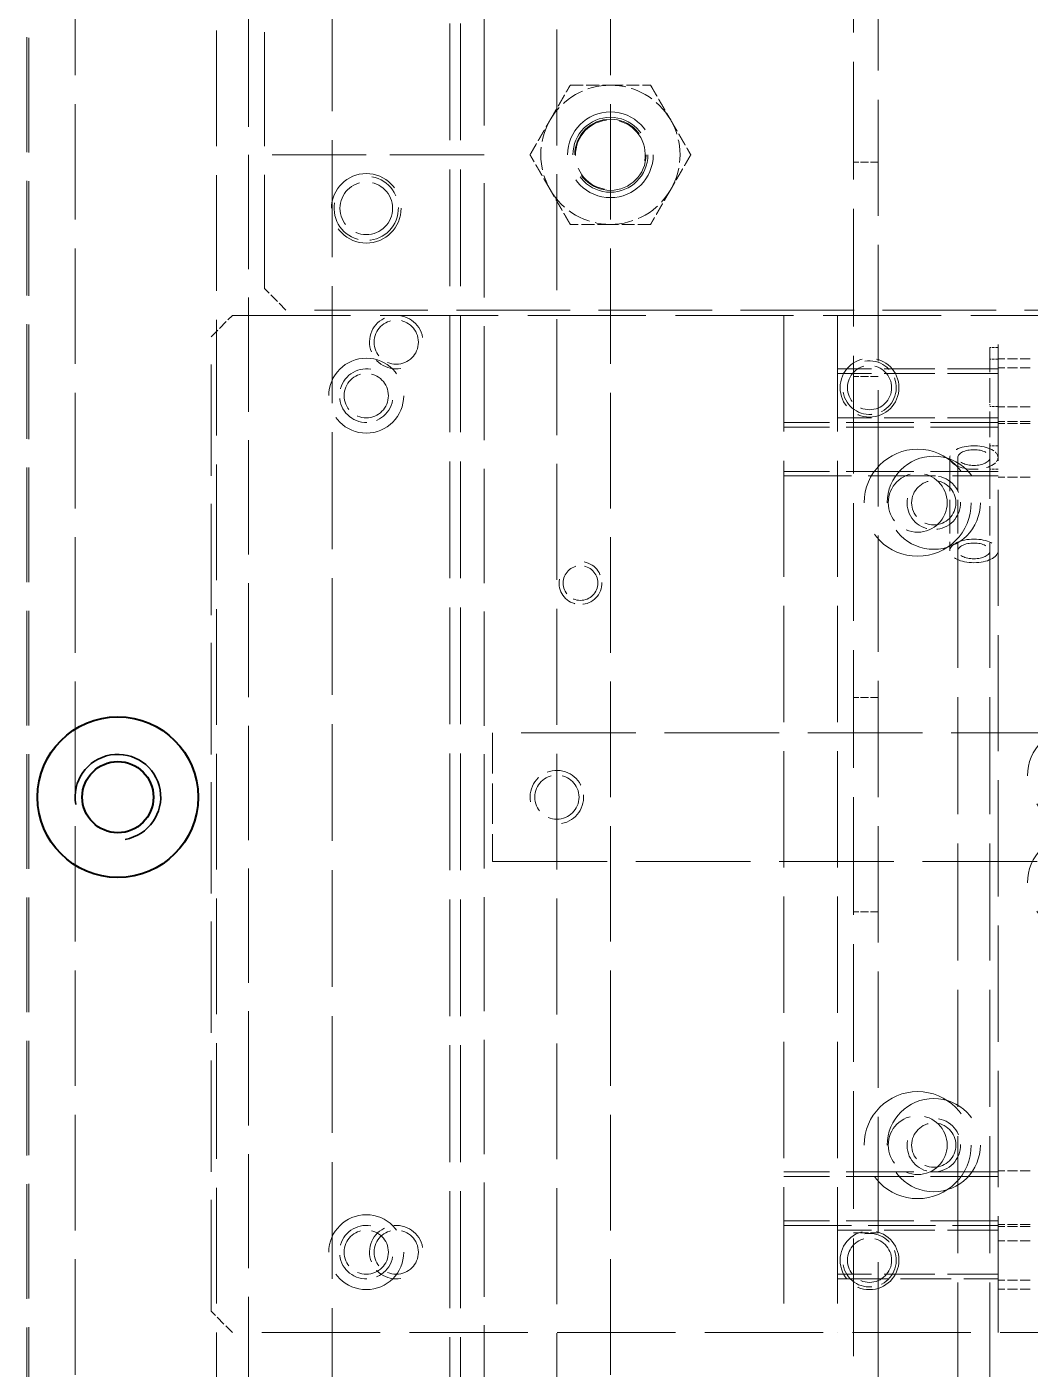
# Model space of a CAD drawing. Header units: millimetres. Extents: x 0 to 5945, y 0 to 4205.
# Drawn here: x 1506.9 to 1600.6, y 2542 to 2667.4 of the extents above; entities that cross this region are included whole.
import ezdxf

# ---------------------------------------------------------------- set-up
doc = ezdxf.new("R2010")
doc.units = ezdxf.units.MM
doc.header["$LTSCALE"] = 5
doc.linetypes.add('DASHED', pattern=[0.2067, 0.1654, -0.0413])
for name, color, linetype, lineweight in [('가려진 것(ISO)', 2, 'DASHED', 18), ('가시적인 것(ISO)', 3, 'Continuous', 40), ('가시적인 좁은 것(ISO)', 3, 'Continuous', 35)]:
    doc.layers.add(name, color=color, linetype=linetype, lineweight=lineweight)

msp = doc.modelspace()

# ---------------------------------------------------------------- linework, layer by layer
at = {"layer": '가려진 것(ISO)', "ltscale": 13.090868}
msp.add_line((1556.376, 2250.457), (1556.376, 2940.457), dxfattribs=at)
at = {"layer": '가려진 것(ISO)', "ltscale": 13.050315}
for p, q in [((1511.376, 2271.757), (1511.376, 2919.157)), ((1561.376, 2271.757), (1561.376, 2919.157))]:
    msp.add_line(p, q, dxfattribs=at)
at = {"layer": '가려진 것(ISO)', "ltscale": 12.956211}
msp.add_line((1506.876, 2320.957), (1506.876, 2869.957), dxfattribs=at)
at = {"layer": '가려진 것(ISO)', "ltscale": 12.946771}
msp.add_line((1507.076, 2321.157), (1507.076, 2869.757), dxfattribs=at)
at = {"layer": '가려진 것(ISO)', "ltscale": 13.075485}
msp.add_line((1524.576, 2345.457), (1524.576, 2845.457), dxfattribs=at)
at = {"layer": '가려진 것(ISO)', "ltscale": 12.64773}
msp.add_line((1527.576, 2838.457), (1527.576, 2655.457), dxfattribs=at)
at = {"layer": '가려진 것(ISO)', "ltscale": 13.194353}
for p, q in [((1535.376, 2820.457), (1535.376, 2370.457)), ((1546.376, 2370.457), (1546.376, 2820.457)), ((1547.376, 2370.457), (1547.376, 2820.457))]:
    msp.add_line(p, q, dxfattribs=at)
at = {"layer": '가려진 것(ISO)', "ltscale": 13.304306}
msp.add_line((1549.576, 2820.457), (1549.576, 2655.457), dxfattribs=at)
at = {"layer": '가려진 것(ISO)', "ltscale": 13.290483}
msp.add_line((1584.076, 2787.757), (1584.076, 2403.157), dxfattribs=at)
at = {"layer": '가려진 것(ISO)', "ltscale": 13.131522}
for p, q in [((1586.376, 2405.457), (1586.376, 2785.457)), ((1577.576, 2640.457), (1577.576, 2545.457)), ((1582.576, 2640.457), (1582.576, 2545.457)), ((1597.576, 2545.457), (1597.576, 2640.457))]:
    msp.add_line(p, q, dxfattribs=at)
at = {"layer": '가려진 것(ISO)', "ltscale": 12.868892}
msp.add_line((1529.076, 2642.957), (1529.076, 2775.957), dxfattribs=at)
at = {"layer": '가려진 것(ISO)', "ltscale": 10.643445}
msp.add_line((1549.576, 2655.457), (1527.576, 2655.457), dxfattribs=at)
at = {"layer": '가려진 것(ISO)', "ltscale": 12.901145}
for p, q in [((1527.576, 2655.457), (1527.576, 2415.457)), ((1549.576, 2415.457), (1549.576, 2655.457))]:
    msp.add_line(p, q, dxfattribs=at)
at = {"layer": '가려진 것(ISO)', "ltscale": 0.87606}
for p, q in [((1586.376, 2654.757), (1584.076, 2654.757)), ((1586.376, 2634.757), (1584.076, 2634.757)), ((1586.376, 2604.757), (1584.076, 2604.757)), ((1586.376, 2584.757), (1584.076, 2584.757)), ((1586.376, 2554.757), (1584.076, 2554.757))]:
    msp.add_line(p, q, dxfattribs=at)
at = {"layer": '가려진 것(ISO)', "ltscale": 1.077359}
for p, q in [((1531.076, 2640.957), (1529.076, 2642.957)), ((1524.076, 2638.457), (1526.076, 2640.457)), ((1526.076, 2545.457), (1524.076, 2547.457))]:
    msp.add_line(p, q, dxfattribs=at)
at = {"layer": '가려진 것(ISO)', "ltscale": 13.3425}
for p, q in [((1526.076, 2640.457), (1788.076, 2640.457)), ((1788.076, 2545.457), (1526.076, 2545.457))]:
    msp.add_line(p, q, dxfattribs=at)
at = {"layer": '가려진 것(ISO)', "ltscale": 12.833244}
msp.add_line((1783.076, 2640.957), (1531.076, 2640.957), dxfattribs=at)
at = {"layer": '가려진 것(ISO)', "ltscale": 12.578616}
msp.add_line((1524.076, 2547.457), (1524.076, 2638.457), dxfattribs=at)
at = {"layer": '가려진 것(ISO)', "ltscale": 2.786039}
msp.add_line((1596.826, 2637.457), (1596.826, 2632.172), dxfattribs=at)
at = {"layer": '가려진 것(ISO)', "ltscale": 0.285604}
for p, q in [((1597.576, 2637.457), (1596.826, 2637.457)), ((1597.576, 2636.357), (1596.826, 2636.357)), ((1597.576, 2631.957), (1596.826, 2631.957)), ((1597.576, 2628.281), (1596.826, 2628.281)), ((1597.576, 2626.079), (1596.826, 2626.079))]:
    msp.add_line(p, q, dxfattribs=at)
at = {"layer": '가려진 것(ISO)', "ltscale": 5.71399}
for p, q in [((1597.576, 2635.457), (1582.576, 2635.457)), ((1597.576, 2635.024), (1582.576, 2635.024)), ((1597.576, 2630.89), (1582.576, 2630.89)), ((1597.576, 2555.024), (1582.576, 2555.024)), ((1597.576, 2550.89), (1582.576, 2550.89)), ((1582.576, 2550.457), (1597.576, 2550.457))]:
    msp.add_line(p, q, dxfattribs=at)
at = {"layer": '가려진 것(ISO)', "ltscale": 1.142718}
for p, q in [((1600.576, 2636.407), (1597.576, 2636.407)), ((1600.576, 2635.557), (1597.576, 2635.557)), ((1600.576, 2631.907), (1597.576, 2631.907)), ((1600.576, 2630.557), (1597.576, 2630.557)), ((1600.576, 2630.357), (1597.576, 2630.357)), ((1600.576, 2625.357), (1597.576, 2625.357)), ((1600.576, 2560.557), (1597.576, 2560.557)), ((1600.576, 2555.557), (1597.576, 2555.557)), ((1600.576, 2555.357), (1597.576, 2555.357)), ((1600.576, 2554.007), (1597.576, 2554.007)), ((1600.576, 2550.357), (1597.576, 2550.357)), ((1600.576, 2549.507), (1597.576, 2549.507))]:
    msp.add_line(p, q, dxfattribs=at)
at = {"layer": '가려진 것(ISO)', "ltscale": 2.905358}
msp.add_line((1596.826, 2626.079), (1596.826, 2632.172), dxfattribs=at)
at = {"layer": '가려진 것(ISO)', "ltscale": 7.618686}
for p, q in [((1597.576, 2630.457), (1577.576, 2630.457)), ((1597.576, 2630.024), (1577.576, 2630.024)), ((1597.576, 2625.89), (1577.576, 2625.89)), ((1577.576, 2625.457), (1597.576, 2625.457)), ((1597.576, 2560.457), (1577.576, 2560.457)), ((1597.576, 2560.024), (1577.576, 2560.024)), ((1597.576, 2555.89), (1577.576, 2555.89)), ((1577.576, 2555.457), (1597.576, 2555.457))]:
    msp.add_line(p, q, dxfattribs=at)
at = {"layer": '가려진 것(ISO)', "ltscale": 3.809293}
for p, q in [((1593.076, 2627.18), (1593.076, 2618.459)), ((1593.826, 2627.18), (1593.826, 2618.459))]:
    msp.add_line(p, q, dxfattribs=at)
at = {"layer": '가려진 것(ISO)', "ltscale": 3.328343}
msp.add_line((1596.826, 2626.079), (1596.826, 2618.459), dxfattribs=at)
at = {"layer": '가려진 것(ISO)', "ltscale": 13.223674}
for p, q in [((1593.826, 2618.459), (1593.826, 2475.437)), ((1596.826, 2618.459), (1596.826, 2475.437))]:
    msp.add_line(p, q, dxfattribs=at)
at = {"layer": '가려진 것(ISO)', "ltscale": 4.571172}
msp.add_line((1550.376, 2601.457), (1550.376, 2589.457), dxfattribs=at)
at = {"layer": '가려진 것(ISO)', "ltscale": 12.950765}
for p, q in [((2072.376, 2601.457), (1550.376, 2601.457)), ((1550.376, 2589.457), (2072.376, 2589.457))]:
    msp.add_line(p, q, dxfattribs=at)
at = {"layer": '가려진 것(ISO)', "ltscale": 12.159042}
msp.add_circle((1561.376, 2655.457), 4, dxfattribs=at)
at = {"layer": '가려진 것(ISO)', "ltscale": 12.159293}
msp.add_circle((1561.376, 2655.457), 4, dxfattribs=at)
at = {"layer": '가려진 것(ISO)', "ltscale": 10.639162}
for centre in [(1561.376, 2655.457), (1538.576, 2632.957), (1538.576, 2552.957)]:
    msp.add_circle(centre, 3.5, dxfattribs=at)
at = {"layer": '가려진 것(ISO)', "ltscale": 10.102645}
msp.add_circle((1561.376, 2655.457), 3.324, dxfattribs=at)
at = {"layer": '가려진 것(ISO)', "ltscale": 9.879222}
msp.add_circle((1538.576, 2650.457), 3.25, dxfattribs=at)
at = {"layer": '가려진 것(ISO)', "ltscale": 5.88435}
msp.add_circle((1538.576, 2650.457), 2.459, dxfattribs=at)
at = {"layer": '가려진 것(ISO)', "ltscale": 4.94729}
for centre in [(1541.376, 2637.957), (1585.576, 2633.707), (1538.576, 2632.957), (1591.576, 2622.957), (1556.376, 2595.457), (1591.576, 2562.957), (1538.576, 2552.957), (1541.376, 2552.957), (1585.576, 2552.207)]:
    msp.add_circle(centre, 2.067, dxfattribs=at)
at = {"layer": '가려진 것(ISO)', "ltscale": 6.582059}
for centre in [(1585.576, 2633.707), (1590.076, 2622.957), (1590.076, 2562.957), (1585.576, 2552.207)]:
    msp.add_circle(centre, 2.75, dxfattribs=at)
at = {"layer": '가려진 것(ISO)', "ltscale": 15.198803}
for centre in [(1590.076, 2622.957), (1590.076, 2562.957)]:
    msp.add_circle(centre, 5, dxfattribs=at)
at = {"layer": '가려진 것(ISO)', "ltscale": 13.222959}
for centre in [(1591.576, 2622.957), (1591.576, 2562.957)]:
    msp.add_circle(centre, 4.35, dxfattribs=at)
at = {"layer": '가려진 것(ISO)', "ltscale": 3.879783}
msp.add_circle((1558.576, 2615.457), 1.621, dxfattribs=at)
at = {"layer": '가려진 것(ISO)', "ltscale": 13.678923}
for centre in [(1604.827, 2597.457), (1604.827, 2587.457)]:
    msp.add_circle(centre, 4.5, dxfattribs=at)
at = {"layer": '가려진 것(ISO)', "ltscale": 2.592872}
for start, end in [(90, 150), (30, 90), (150, 210), (330, 30), (210, 270), (270, 330)]:
    msp.add_arc((1561.376, 2655.457), 6.5, start, end, dxfattribs=at)
at = {"layer": '가려진 것(ISO)', "ltscale": 5.844857}
msp.add_arc((1561.376, 2655.457), 3.256, 350, 260, dxfattribs=at)
at = {"layer": '가려진 것(ISO)', "ltscale": 5.385303}
msp.add_arc((1538.576, 2650.457), 3, 170, 80, dxfattribs=at)
at = {"layer": '가려진 것(ISO)', "ltscale": 4.487736}
for centre, start, end in [((1541.376, 2637.957), 10, 280), ((1538.576, 2632.957), 80, 350), ((1585.576, 2633.707), 190, 100), ((1591.576, 2622.957), 170, 80), ((1591.576, 2622.957), 170, 80), ((1556.376, 2595.457), 280, 190), ((1591.576, 2562.957), 170, 80), ((1591.576, 2562.957), 170, 80), ((1538.576, 2552.957), 80, 350), ((1541.376, 2552.957), 10, 280), ((1585.576, 2552.207), 190, 100)]:
    msp.add_arc(centre, 2.5, start, end, dxfattribs=at)
at = {"layer": '가려진 것(ISO)', "ltscale": 3.590168}
msp.add_arc((1558.576, 2615.457), 2, 170, 80, dxfattribs=at)
at = {"layer": '가려진 것(ISO)', "ltscale": 3.94352}
msp.add_ellipse((1595.326, 2627.18), major_axis=(-2.25, 0), ratio=0.4893519, start_param=3.9826613, end_param=8.5837093, dxfattribs=at)
at = {"layer": '가려진 것(ISO)', "ltscale": 3.590168}
for centre in [(1595.326, 2627.18), (1595.326, 2618.459)]:
    msp.add_ellipse(centre, major_axis=(-1.5, 0), ratio=0.4893519, dxfattribs=at)
at = {"layer": '가려진 것(ISO)', "ltscale": 0.720791}
for start_param, end_param in [(0, 0.8410687), (5.4421166, 6.2831853)]:
    msp.add_ellipse((1595.326, 2627.18), major_axis=(2.25, 0), ratio=0.4893519, start_param=start_param, end_param=end_param, dxfattribs=at)
at = {"layer": '가려진 것(ISO)', "ltscale": 5.385303}
msp.add_ellipse((1595.326, 2618.459), major_axis=(-2.25, 0), ratio=0.4893519, dxfattribs=at)
at = {"layer": '가려진 것(ISO)', "ltscale": 1.451393}
for points in [[(1555.747, 2658.707), (1556.618, 2660.215), (1557.624, 2661.957)], [(1557.624, 2661.957), (1559.635, 2661.957), (1561.376, 2661.957)], [(1561.376, 2661.957), (1563.118, 2661.957), (1565.129, 2661.957)], [(1565.129, 2661.957), (1566.135, 2660.215), (1567.006, 2658.707)], [(1553.871, 2655.457), (1554.876, 2657.199), (1555.747, 2658.707)], [(1567.006, 2658.707), (1567.876, 2657.199), (1568.882, 2655.457)], [(1555.747, 2652.207), (1554.876, 2653.715), (1553.871, 2655.457)], [(1568.882, 2655.457), (1567.876, 2653.715), (1567.006, 2652.207)], [(1557.624, 2648.957), (1556.618, 2650.699), (1555.747, 2652.207)], [(1567.006, 2652.207), (1566.135, 2650.699), (1565.129, 2648.957)], [(1561.376, 2648.957), (1559.635, 2648.957), (1557.624, 2648.957)], [(1565.129, 2648.957), (1563.118, 2648.957), (1561.376, 2648.957)]]:
    msp.add_rational_spline(points, [1, 1.0379548493, 1], degree=2, dxfattribs=at)
at = {"layer": '가시적인 것(ISO)'}
for radius in [7.5, 3.324]:
    msp.add_circle((1515.376, 2595.457), radius, dxfattribs=at)
at = {"layer": '가시적인 좁은 것(ISO)'}
msp.add_arc((1515.376, 2595.457), 4, 280, 190, dxfattribs=at)

doc.saveas('drawing.dxf')
